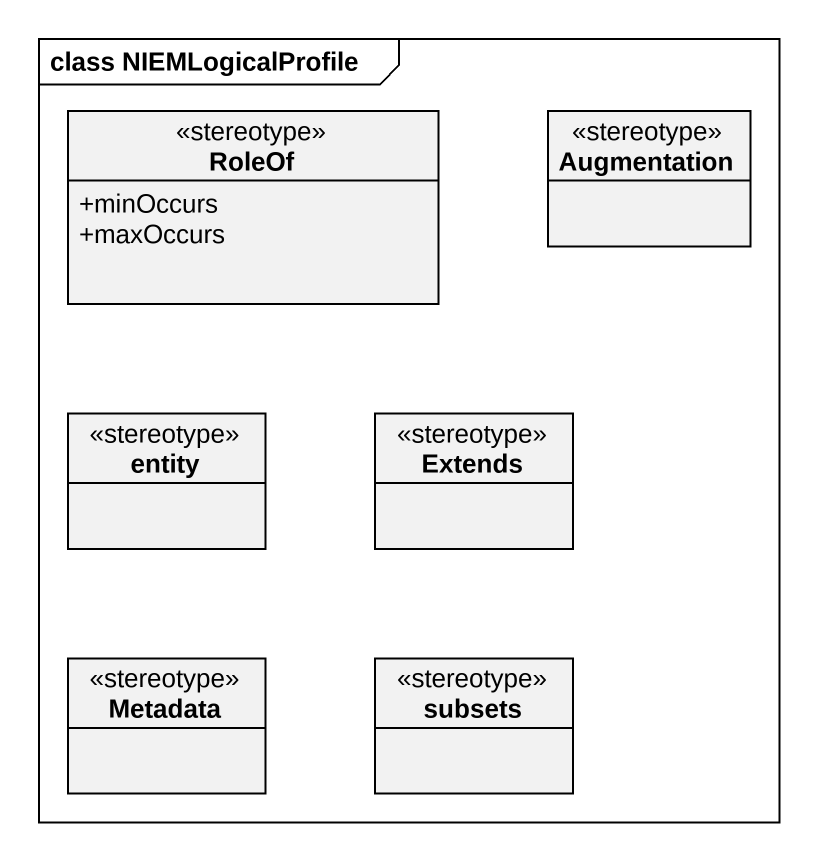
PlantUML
@startuml
mainframe class NIEMLogicalProfile
hide circle
hide empty members
skinparam classAttributeIconSize 0
class RoleOf <<stereotype>> {
  +minOccurs
  +maxOccurs
}
class Augmentation <<stereotype>>
class "entity" as entity_ <<stereotype>>
class Extends <<stereotype>>
class Metadata <<stereotype>>
class subsets <<stereotype>>
@enduml
